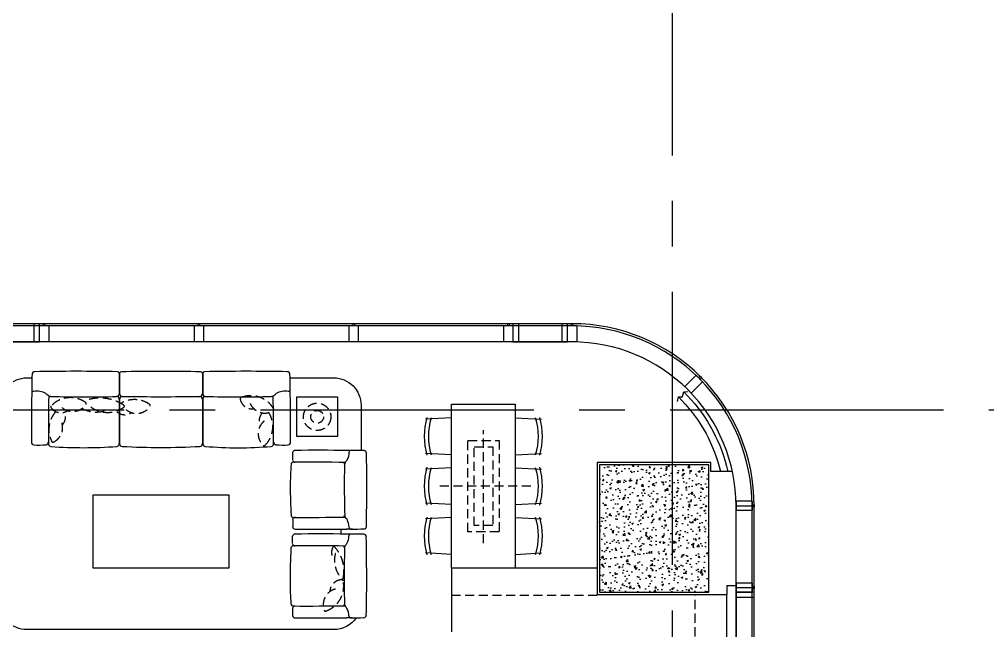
# Model space of a CAD drawing. Header units: millimetres. Extents: x 10000 to 302800, y 6800 to 229018.
# Drawn here: x 233056 to 243692, y 46255 to 52971 of the extents above; entities that cross this region are included whole.
import ezdxf

# ---------------------------------------------------------------- set-up
doc = ezdxf.new("R2010")
doc.units = ezdxf.units.MM
doc.header["$LTSCALE"] = 400
doc.header["$MEASUREMENT"] = 0
doc.linetypes.add('X-GRID_5~ROOF$0$CENTER2', pattern=[1.125, 0.75, -0.125, 0.125, -0.125])
doc.linetypes.add('X-ROOM TYPE-SR-3Bay$0$HIDDEN', pattern=[0.375, 0.25, -0.125])
doc.layers.get('0').update_dxf_attribs({"linetype": 'CONTINUOUS'})
for name, color, linetype in [('A-TXT1', 3, 'CONTINUOUS'), ('X-COL-9F$0$A-COL', 2, 'CONTINUOUS'), ('X-COL-9F$0$A-HAT', 252, 'CONTINUOUS'), ('X-EXT_9F$0$A-ELES', 252, 'CONTINUOUS'), ('X-EXT_9F$0$A-WIN', 6, 'CONTINUOUS'), ('X-frame Hotel 9~19F$0$A-251', 251, 'CONTINUOUS'), ('X-frame Hotel 9~19F$0$A-WINF', 4, 'CONTINUOUS'), ('X-GRID_5~ROOF$0$A-CEN1', 1, 'X-GRID_5~ROOF$0$CENTER2'), ('X-ROOM TYPE-SR-3Bay$0$.WA_Built-in_Lower', 252, 'CONTINUOUS'), ('X-ROOM TYPE-SR-3Bay$0$.WA_Curtain', 252, 'CONTINUOUS'), ('X-ROOM TYPE-SR-3Bay$0$.WA_Furn', 252, 'CONTINUOUS'), ('X-ROOM TYPE-SR-3Bay$0$.WA_Furn hidden', 252, 'CONTINUOUS'), ('X-ROOM TYPE-SR-3Bay$0$.WA_Wall-Finish', 252, 'CONTINUOUS')]:
    doc.layers.add(name, color=color, linetype=linetype)

# ---------------------------------------------------------------- blocks, each defined once
blk = doc.blocks.new('X-COL-9F$0$1200X2000_B3~B1_C6')
at = {"layer": 'X-COL-9F$0$A-HAT'}
h = blk.add_hatch(dxfattribs=at)
h.set_pattern_fill('AR-CONC', color=256)
h.set_pattern_definition([(50, (-235348.82, -65821.2), (182.18467, -15.93909), [19.05, -209.55]), (355, (-235348.82, -65821.2), (-35.24283, 191.05664), [15.24, -167.64]), (100.451, (-235333.63, -65822.53), (146.9425, 175.11669), [16.19, -178.09]), (46.1842, (-235348.82, -65770.4), (271.07904, -42.04233), [28.575, -314.325]), (96.6356, (-235326.23, -65773.9), (237.40423, 247.42556), [24.285, -267.135]), (351.184, (-235348.82, -65770.4), (237.4046, 247.42512), [22.86, -251.46]), (21, (-235323.42, -65783.1), (151.61488, -102.26552), [19.05, -209.55]), (326, (-235323.42, -65783.1), (61.80203, 184.18797), [15.24, -167.64]), (71.4514, (-235310.78, -65791.63), (213.41649, 81.92286), [16.19, -178.09]), (37.5, (-235348.817, -65821.206), (3.088603, 84.555039), [0, -165.608, 0, -170.18, 0, -168.275]), (7.5, (-235348.82, -65821.21), (66.819663, 100.180575), [0, -97.028, 0, -161.798, 0, -64.135]), (327.5, (-235405.46, -65821.206), (135.590595, -5.728744), [0, -63.5, 0, -198.12, 0, -262.89]), (317.5, (-235430.86, -65821.21), (148.12918, 25.42649), [0, -82.55, 0, -131.572, 0, -186.69])])
h.paths.add_polyline_path([(500, 650), (-700, 650), (-700, -750), (500, -750)])
at = {"layer": 'X-COL-9F$0$A-COL'}
blk.add_lwpolyline([(-700, -750), (500, -750), (500, 650), (-700, 650)], close=True, dxfattribs=at)
blk = doc.blocks.new('X-COL-9F')
at = {"layer": 'X-COL-9F$0$A-COL'}
blk.add_blockref('X-COL-9F$0$1200X2000_B3~B1_C6', (235349, 65821), dxfattribs=at)
blk = doc.blocks.new('X-frame Hotel 9~19F$0$frame_hotel(24Tglass)')
at = {"layer": 'X-frame Hotel 9~19F$0$A-WINF'}
for p, q in [((-50, 250), (50, 250)), ((-50, 74), (-50, 250)), ((50, 250), (50, 74)), ((-50, 74), (50, 74)), ((-11, 74), (-11, 50)), ((-11, 50), (11, 50)), ((11, 50), (11, 74))]:
    blk.add_line(p, q, dxfattribs=at)
blk = doc.blocks.new('X-frame Hotel 9~19F$0$2020082811061200', base_point=(236249, 38521))
at = {"layer": 'X-frame Hotel 9~19F$0$A-251'}
blk.add_line((236149, 38521), (236349, 38521), dxfattribs=at)
blk = doc.blocks.new('X-frame Hotel 9~19F$0$operable window')
for p, q in [((600, 200), (0, 200)), ((0, 200), (0, 0)), ((60, 200), (60, 0)), ((540, 0), (540, 200)), ((600, 0), (600, 200)), ((0, 0), (600, 0))]:
    blk.add_line(p, q)
blk = doc.blocks.new('X-frame Hotel 9~19F')
at = {"rotation": 180}
for p in [(228549, 68071), (230249, 68071), (231949, 68071), (233649, 68071), (234349, 68071)]:
    blk.add_blockref('X-frame Hotel 9~19F$0$frame_hotel(24Tglass)', p, dxfattribs=at)
at = {"xscale": -1}
for p, rotation in [((235798, 67471), 135.0000001873126), ((236399, 66021), 90.00131566456226), ((236399, 65121), 90.00131566456226)]:
    blk.add_blockref('X-frame Hotel 9~19F$0$frame_hotel(24Tglass)', p, dxfattribs=dict(at, rotation=rotation))
at = {"layer": 'X-frame Hotel 9~19F$0$A-251', "xscale": -1, "rotation": 180}
for p in [(236249, 66021), (236249, 65121)]:
    blk.add_blockref('X-frame Hotel 9~19F$0$2020082811061200', p, dxfattribs=at)
at = {"layer": 'X-frame Hotel 9~19F$0$A-WINF'}
for p in [(227899, 67821), (233699, 67821)]:
    blk.add_blockref('X-frame Hotel 9~19F$0$operable window', p, dxfattribs=at)
at = {"layer": 'X-frame Hotel 9~19F$0$A-WINF', "rotation": 90}
blk.add_blockref('X-frame Hotel 9~19F$0$operable window', (236349, 64471), dxfattribs=at)
blk = doc.blocks.new('X-EXT_9F')
at = {"layer": 'X-EXT_9F$0$A-ELES', "ltscale": 10}
blk.add_lwpolyline([(175649, 36721), (234349, 36721, 0.414214), (236149, 38521), (236149, 66021, 0.414214), (234349, 67821), (175649, 67821, 0.414214), (173849, 66021), (173849, 38521, 0.414214)], format="xyb", close=True, dxfattribs=at)
at = {"layer": 'X-EXT_9F$0$A-WIN', "ltscale": 10}
for points in [[(175649, 36521), (234349, 36521, 0.414214), (236349, 38521), (236349, 66021, 0.414214), (234349, 68021), (175649, 68021, 0.414214), (173649, 66021), (173649, 38521, 0.414214)], [(175649, 36545), (234349, 36545, 0.414214), (236325, 38521), (236325, 66021, 0.414214), (234349, 67997), (175649, 67997, 0.414214), (173673, 66021), (173673, 38521, 0.414214)]]:
    blk.add_lwpolyline(points, format="xyb", close=True, dxfattribs=at)
blk.add_blockref('X-frame Hotel 9~19F', (0, 0))
blk = doc.blocks.new('X-GRID_5~ROOF')
at = {"layer": 'X-GRID_5~ROOF$0$A-CEN1', "ltscale": 10}
blk.add_line((235449, 81871), (235449, 33068), dxfattribs=at)
blk.add_lwpolyline([(251927, 67071), (158517, 67071)], dxfattribs=at)
blk = doc.blocks.new('X-ROOM TYPE-SR-3Bay')
at = {"layer": 'X-ROOM TYPE-SR-3Bay$0$.WA_Built-in_Lower'}
for p, q in [((234624, 65336), (233024, 65336)), ((233024, 65336), (233024, 64636)), ((236049, 63036), (236049, 65046))]:
    blk.add_line(p, q, dxfattribs=at)
at = {"layer": 'X-ROOM TYPE-SR-3Bay$0$.WA_Curtain'}
for p, q in [((235615, 67230), (235574, 67272)), ((235557, 67174), (235516, 67217))]:
    blk.add_line(p, q, dxfattribs=at)
for points in [[(235563, 67221), (235574, 67272), (235619, 67275)], [(235505, 67166), (235516, 67217), (235561, 67219)]]:
    blk.add_lwpolyline(points, dxfattribs=at)
for points in [[(235615, 67230, -0.137342), (236059, 66396)], [(235557, 67174, -0.134663), (235977, 66396)]]:
    blk.add_lwpolyline(points, format="xyb", dxfattribs=at)
at = {"layer": 'X-ROOM TYPE-SR-3Bay$0$.WA_Furn'}
for p, q in [((229374, 67473), (229374, 67252)), ((229377, 67473), (229377, 67253)), ((230288, 67473), (230288, 67253)), ((230291, 67473), (230291, 67253)), ((228412, 67319), (228412, 67248)), ((229374, 67192), (229374, 66703)), ((229377, 67193), (229377, 66703)), ((230288, 67193), (230288, 66703)), ((230291, 67193), (230291, 66703)), ((233024, 66986), (232737, 66971)), ((233724, 66986), (234011, 66971)), ((231279, 66524), (231279, 66606)), ((231935, 66629), (231872, 66629)), ((233024, 66580), (232737, 66595)), ((233724, 66580), (234011, 66595)), ((233024, 66439), (232737, 66424)), ((233724, 66439), (234011, 66424)), ((233024, 66033), (232737, 66048)), ((233724, 66033), (234011, 66048)), ((231279, 65870), (231279, 65788)), ((233024, 65893), (232737, 65877)), ((233724, 65893), (234011, 65877)), ((231935, 65765), (231872, 65765)), ((231278, 65605), (231278, 65687)), ((231934, 65710), (231871, 65710)), ((233024, 65486), (232737, 65502)), ((233724, 65486), (234011, 65502)), ((231278, 64895), (231278, 64813)), ((231934, 64790), (231871, 64790))]:
    blk.add_line(p, q, dxfattribs=at)
for points in [[(231977, 64790, -0.246155), (231730, 64660), (228359, 64660, -0.414214), (228059, 64960), (228059, 67126, -0.414214), (228359, 67426), (228409, 67426)], [(231251, 67426), (231730, 67426, -0.414214), (232030, 67126), (232030, 66628)]]:
    blk.add_lwpolyline(points, format="xyb", dxfattribs=at)
for points in [[(231773, 67216), (231773, 66780), (231323, 66780), (231323, 67216)], [(233024, 67136), (233724, 67136), (233724, 65336), (233024, 65336)], [(229083, 66137), (229083, 65337), (230582, 65337), (230582, 66137)]]:
    blk.add_lwpolyline(points, close=True, dxfattribs=at)
blk.add_lwpolyline([(231809, 65764), (231809, 65710)], dxfattribs=at)
for centre, radius, start, end in [((232052, 67299), 3640, 177.4199, 180.0262), ((228446, 67463), 30, 91.3847, 180), ((228894, 46346), 21152, 88.7542, 91.2172), ((229354, 67473), 20, 0, 90), ((229397, 67473), 20, 90, 180), ((229832, 48553), 18944, 88.6836, 91.3164), ((230268, 67473), 20, 0, 90), ((230311, 67473), 20, 90, 180), ((230770, 46369), 21129, 88.7821, 91.2465), ((231219, 67463), 30, 0, 88.6153), ((227855, 67309), 3397, 358.9772, 2.5994), ((250836, 66837), 22427, 178.9495, 180.2993), ((228432, 67298), 20, 180.0212, 275.0782), ((228470, 67099), 182, 57.5878, 101.4156), ((228539, 67200), 60, 43.4233, 61.6567), ((228626, 67283), 60, 223.4233, 267.7332), ((250409, 66823), 21814, 178.9353, 180.3202), ((228619, 67203), 20, 90, 180), ((228992, 78553), 11337, 268.1372, 271.786), ((229344, 67192), 30, 0, 92.2479), ((229344, 67252), 30, 272.0731, 0), ((229407, 67253), 30, 180, 268.7953), ((229407, 67193), 30, 88.9878, 180), ((229818, 94166), 26947, 269.1247, 270.9358), ((230258, 67193), 30, 0, 91.0122), ((230258, 67253), 30, 271.2881, 0), ((230321, 67253), 30, 180, 267.819), ((230321, 67193), 30, 101.0539, 180), ((230679, 78179), 10962, 268.1205, 271.9005), ((231034, 67304), 81.7, 275.2284, 321.3107), ((231046, 67203), 20, 0, 90), ((209255, 66823), 21814, 359.6798, 1.0647), ((231195, 67099), 182, 78.5844, 122.4122), ((231232, 67298), 20, 264.9218, 359.9788), ((208829, 66837), 22427, 359.7007, 1.0505), ((233475, 66783), 750, 163.9294, 196.0706), ((233475, 66783), 705, 163.2466, 196.7534), ((233273, 66783), 705, 343.2466, 16.7534), ((233273, 66783), 750, 343.9294, 16.0706), ((228439, 66719), 30, 178.9327, 265.3487), ((228494, 67301), 614, 264.6482, 277.0418), ((228566, 66721), 30, 276.1197, 1.0625), ((228626, 66702), 30, 180.2976, 265.1553), ((229344, 66703), 30, 275.0349, 0), ((229407, 66703), 30, 180, 265.6169), ((230258, 66703), 30, 274.3831, 0), ((230321, 66703), 30, 180, 264.2111), ((231039, 66702), 30, 274.8447, 359.7024), ((231099, 66721), 30, 178.9375, 263.8803), ((231171, 67301), 614, 262.9582, 275.3518), ((231226, 66719), 30, 274.6513, 1.0673), ((228978, 71778), 5119, 266.0248, 274.1312), ((229832, 74105), 7444, 266.7078, 273.2922), ((230678, 71006), 4348, 265.2484, 274.808), ((231305, 66602), 26.6, 88.9375, 173.8803), ((231574, 37574), 29056, 89.4112, 90.5286), ((231764, 66599), 135, 326.6021, 4.3411), ((231916, 66611), 17.7, 90.0212, 185.0782), ((231957, 63405), 3224, 88.1226, 90.7294), ((232061, 66599), 28.2, 0.802, 86.7401), ((217244, 66245), 14850, 359.9519, 1.3676), ((231288, 66473), 26.6, 90.2976, 175.1553), ((231305, 66526), 26.6, 186.1197, 271.0625), ((231419, 38008), 28492, 89.123, 90.2638), ((231832, 66479), 17.7, 0, 90), ((231903, 66473), 53.2, 133.4233, 177.7332), ((231830, 66550), 53.2, 313.4233, 331.6567), ((235793, 66161), 4542, 176.0272, 179.0909), ((241900, 66148), 10056, 178.138, 179.5194), ((233475, 66236), 750, 163.9294, 196.0706), ((233475, 66236), 705, 163.2466, 196.7534), ((233273, 66236), 705, 343.2466, 16.7534), ((233273, 66236), 750, 343.9294, 16.0706), ((238890, 66326), 7639, 180.7007, 183.063), ((248775, 66342), 16930, 180.3703, 181.435), ((210829, 66218), 21264, 358.8571, 0.0402), ((231288, 65920), 26.6, 184.8447, 269.7024), ((231305, 65867), 26.6, 88.9375, 173.8803), ((231419, 94385), 28492, 269.7362, 270.877), ((231832, 65914), 17.7, 270, 0), ((231903, 65920), 53.2, 182.2668, 226.5767), ((231830, 65843), 53.2, 28.3433, 46.5767), ((231712, 65781), 186, 0.9847, 28.072), ((233475, 65689), 750, 163.9294, 196.0706), ((233475, 65689), 705, 163.2466, 196.7534), ((233273, 65689), 705, 343.2466, 16.7534), ((233273, 65689), 750, 343.9294, 16.0706), ((231305, 65791), 26.6, 186.1197, 271.0625), ((231574, 94867), 29104, 269.4724, 270.5879), ((231916, 65782), 17.7, 174.9218, 269.9788), ((231957, 68989), 3224, 269.2706, 271.8774), ((232061, 65794), 28.2, 273.2599, 359.198), ((231304, 65683), 26.6, 88.9375, 173.8803), ((231572, 36607), 29104, 89.4121, 90.5276), ((231711, 65694), 186, 331.928, 359.0153), ((231915, 65692), 17.7, 90.0212, 185.0782), ((231956, 62486), 3224, 88.1226, 90.7294), ((232060, 65680), 28.2, 0.802, 86.7401), ((205092, 65203), 27000, 359.9643, 1.0143), ((241827, 65076), 10578, 177.3971, 179.4046), ((231287, 65554), 26.6, 90.2976, 175.1553), ((231304, 65607), 26.6, 186.1197, 271.0625), ((231418, 37089), 28492, 89.123, 90.2638), ((231831, 65560), 17.7, 0, 90), ((255297, 65057), 23454, 178.7808, 179.6854), ((231901, 65554), 53.2, 133.4233, 177.7332), ((231828, 65631), 53.2, 313.4233, 331.6567), ((235791, 65258), 4542, 180.9091, 183.9728), ((241899, 65270), 10056, 180.4806, 181.862), ((217242, 65173), 14850, 358.6324, 0.0481), ((231287, 64946), 26.6, 184.8447, 269.7024), ((231304, 64892), 26.6, 88.9375, 173.8803), ((231418, 93411), 28492, 269.7362, 270.877), ((231831, 64939), 17.7, 270, 0), ((231901, 64946), 53.2, 182.2668, 226.5767), ((231828, 64868), 53.2, 28.3433, 46.5767), ((231762, 64819), 135, 355.6589, 33.3979), ((231304, 64816), 26.6, 186.1197, 271.0625), ((231572, 93845), 29056, 269.4714, 270.5888), ((231915, 64808), 17.7, 174.9218, 269.9788), ((231956, 68014), 3224, 269.2706, 271.8774), ((232060, 64819), 28.2, 273.2599, 359.198)]:
    blk.add_arc(centre, radius, start, end, dxfattribs=at)
at = {"layer": 'X-ROOM TYPE-SR-3Bay$0$.WA_Furn hidden', "linetype": 'X-ROOM TYPE-SR-3Bay$0$HIDDEN'}
for p, q in [((233374, 65608), (233374, 66852)), ((233895, 66236), (232886, 66236)), ((234624, 65036), (233024, 65036)), ((235699, 63386), (235699, 65046))]:
    blk.add_line(p, q, dxfattribs=at)
for points in [[(230853, 67086, -0.407028), (230702, 67194, -0.355867), (230710, 67209, -0.376273), (231071, 67083, -0.406141), (231066, 67064, -0.449425), (230812, 67144)], [(228807, 67066, -0.407028), (228624, 67099, -0.355867), (228625, 67116, -0.376273), (229006, 67155, -0.406141), (229010, 67136, -0.449425), (228745, 67100)], [(229001, 67176, -0.239095), (229426, 67124, -0.406141), (229427, 67105, -0.32679), (229061, 67107)], [(229397, 67149, -0.291903), (229709, 67133, -0.406141), (229713, 67114, -0.449425), (229449, 67078)], [(228677, 67055, 0.31394), (228633, 66726, 0.406141), (228651, 66720, 0.449425), (228724, 66976)], [(228750, 66910, 0.281952), (228776, 67047, 0.281952)], [(229217, 67064, -0.194931), (228964, 67090, -0.320006)], [(229510, 67044, -0.341995), (229348, 67054, -0.341995)], [(231017, 67044, -0.350608), (230974, 66684, -0.406141), (230955, 66684, -0.449425), (230965, 66950)], [(230921, 66895, -0.303631), (230946, 67041, -0.303631)], [(231739, 65425, -0.330376), (231723, 65571, -0.355867), (231734, 65574, -0.252194), (231833, 65221, -0.406141), (231822, 65216, -0.263493), (231748, 65497)], [(231687, 65077, -0.407028), (231820, 65207, -0.355867), (231834, 65196, -0.376273), (231643, 64864, -0.406141), (231626, 64872, -0.449425), (231751, 65107)]]:
    blk.add_lwpolyline(points, format="xyb", dxfattribs=at)
for points in [[(233204, 66739), (233546, 66739), (233546, 65733), (233204, 65733)], [(233274, 66669), (233476, 66669), (233476, 65803), (233274, 65803)]]:
    blk.add_lwpolyline(points, close=True, dxfattribs=at)
for radius in [150, 70]:
    blk.add_circle((231548, 66998), radius, dxfattribs=at)
at = {"layer": 'X-ROOM TYPE-SR-3Bay$0$.WA_Wall-Finish'}
for p, q in [((235874, 66496), (234624, 66496)), ((234624, 66496), (234624, 65046)), ((235874, 66396), (235874, 66496)), ((236109, 66396), (235874, 66396)), ((236049, 65146), (236149, 65146)), ((236049, 65146), (236049, 65046)), ((234624, 65046), (236049, 65046))]:
    blk.add_line(p, q, dxfattribs=at)
blk = doc.blocks.new('X-INT-HOTEL-9F~20F')
blk.add_blockref('X-ROOM TYPE-SR-3Bay', (0, 0))
blk = doc.blocks.new('X-BASE-9F')
for name in ['X-GRID_5~ROOF', 'X-EXT_9F', 'X-COL-9F']:
    blk.add_blockref(name, (0, 0))
blk.add_blockref('X-INT-HOTEL-9F~20F', (0, 0))

msp = doc.modelspace()

# ---------------------------------------------------------------- block references
at = {"layer": 'A-TXT1'}
msp.add_blockref('X-BASE-9F', (4779, -18394), dxfattribs=at)

doc.saveas('drawing.dxf')
